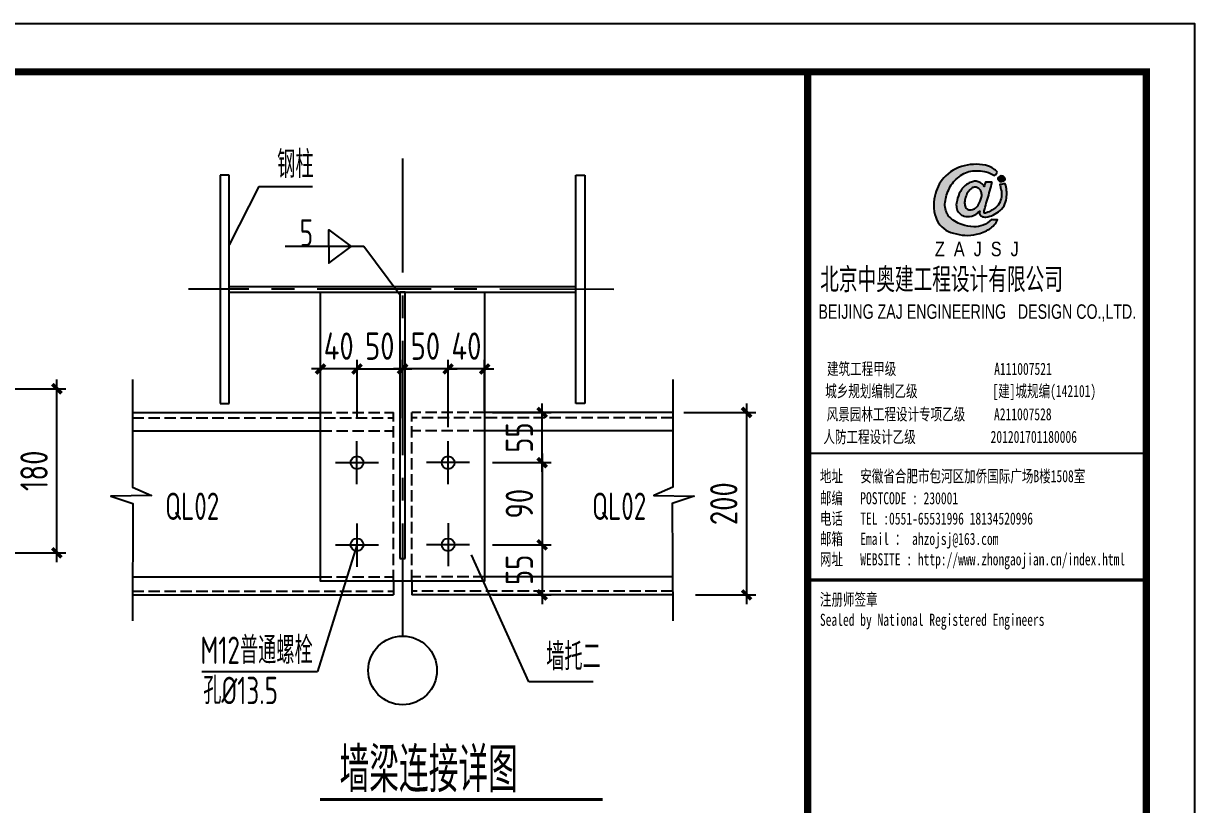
# Model space of a CAD drawing. Extents: x 177291 to 1288761, y 177638 to 322898.
# Drawn here: x 1079765 to 1105446, y 223835 to 240960 of the extents above; entities that cross this region are included whole.
import ezdxf
from ezdxf.enums import TextEntityAlignment as Align

# ---------------------------------------------------------------- set-up
doc = ezdxf.new("R2010")
doc.units = 0
doc.header["$LTSCALE"] = 1000
for name, pattern in [('CENTERX2', [4, 2.5, -0.5, 0.5, -0.5]), ('CONTINOUS', [0]), ('DASH', [0.35, 0.25, -0.1]), ('DASHED', [0.75, 0.5, -0.25])]:
    doc.linetypes.add(name, pattern=pattern)
for name, color, linetype in [('4', 4, 'CONTINOUS'), ('AXIS', 3, 'Continuous'), ('BEAM', 4, 'Continuous'), ('PUB_TEXT', 7, 'Continuous'), ('PUB_TITLE', 4, 'Continuous'), ('PZ', 202, 'Continuous'), ('图签', 3, 'Continuous'), ('文字', 7, 'Continuous'), ('板', 243, 'Continuous'), ('框线', 252, 'Continuous')]:
    doc.layers.add(name, color=color, linetype=linetype)
doc.styles.add('_gyy_title_Arial', font='arial.ttf', dxfattribs={"width": 0.7})
doc.styles.add('_gyy_title_ST', font='', dxfattribs={"width": 0.8})
doc.styles.add('HZ', font='txt.shx', dxfattribs={"width": 0.8, "bigfont": '000hztxt.shx'})
doc.styles.add('TSSD_Dimension', font='Tssdeng.shx', dxfattribs={"width": 0.8, "bigfont": 'hztxt.shx'})
doc.styles.add('标准字体', font='tssdeng.shx', dxfattribs={"width": 0.7, "bigfont": 'tssdchn.shx'})
doc.styles.get('_gyy_title_ST').set_extended_font_data('SimSun')
doc.dimstyles.new('TSSD_10_100', dxfattribs={"dimtxt": 300, "dimasz": 100, "dimexe": 100, "dimexo": 250, "dimgap": 100, "dimtad": 1, "dimdec": 0, "dimlfac": 0.1, "dimzin": 0, "dimdsep": 46, "dimtxsty": 'TSSD_Dimension', "dimblk": 'ARCHTICK', "dimblk1": 'ARCHTICK', "dimblk2": 'ARCHTICK', "dimcen": 0, "dimdle": 100, "dimclrt": 7, "dimadec": 0, "dimazin": 0, "dimtfac": 1, "dimtdec": 0, "dimtix": 1, "dimtmove": 2, "dimatfit": 3, "dimfxl": 1, "dimtolj": 1, "dimtzin": 0, "dimarcsym": 0})
doc.dimstyles.new('TSSD_20_200', dxfattribs={"dimtxt": 600, "dimasz": 200, "dimexe": 200, "dimexo": 500, "dimgap": 200, "dimtad": 1, "dimdec": 0, "dimlfac": 0.05, "dimzin": 0, "dimdsep": 46, "dimtxsty": 'TSSD_Dimension', "dimblk": 'ARCHTICK', "dimblk1": 'ARCHTICK', "dimblk2": 'ARCHTICK', "dimcen": 0, "dimdle": 200, "dimclrt": 7, "dimadec": 0, "dimazin": 0, "dimtfac": 1, "dimtdec": 0, "dimtix": 1, "dimtmove": 2, "dimatfit": 3, "dimfxl": 1, "dimtolj": 1, "dimtzin": 0, "dimarcsym": 0})

# ---------------------------------------------------------------- blocks, each defined once
blk = doc.blocks.new('dd')
at = {"layer": '图签'}
h = blk.add_hatch(color=5, dxfattribs=at)
h.set_gradient(color1=(0, 0, 255), color2=(36, 36, 255), one_color=1, tint=0.57)
h.paths.add_polyline_path([(452, 1270, -0.093206), (531, 1562, -0.136321), (716, 1807, -0.161039), (988, 1948, -0.108591), (1307, 1935, -0.049497), (1479, 1861, 0.062627), (1539, 1932, 0.094388), (1351, 2056, 0.136326), (854, 2062, 0.161722), (430, 1810, 0.133661), (243, 1435, 0.158414), (286, 937, 0.22517), (632, 669, 0.138663), (1107, 646, 0.074676), (1375, 753, 0.125344), (1543, 944, 0.006312), (1413, 948, -0.090385), (1244, 833, -0.096745), (1053, 797, -0.073845), (803, 850, -0.140868), (530, 1020, -0.160753)])
h = blk.add_hatch(color=5, dxfattribs=at)
h.set_gradient(color1=(0, 0, 255), color2=(36, 36, 255), one_color=1, tint=0.57)
h.paths.add_polyline_path([(1306, 1289, 0.011169), (1334, 1370, 0.005807), (1431, 1724, 0.01105), (1292, 1724, 0.016796), (1267, 1634, 0.125943), (1203, 1704, 0.083806), (1120, 1739, 0.082879), (1047, 1739, -0.008503), (952, 1710, 0.060057), (844, 1628, 0.086078), (774, 1532, 0.099424), (705, 1347, 0.12153), (690, 1225, 0.102644), (719, 1122, 0.056648), (797, 1042, 0.092914), (913, 1013, 0.194578), (1098, 1064, -0.002562), (1175, 1122, 0.064354), (1167, 1068, 0.172385), (1207, 1017, 0.105458), (1300, 1002, 0.086567), (1454, 1046, 0.047674), (1592, 1136, 0.166359), (1692, 1274, 0.096748), (1728, 1431, 0.03151), (1728, 1548, 0.041815), (1700, 1691, 0.007654), (1588, 1673, -0.009919), (1610, 1585, -0.068269), (1624, 1482, -0.105336), (1605, 1352, -0.14652), (1528, 1223, -0.070486), (1434, 1151, -0.077937), (1341, 1103, -0.127098), (1272, 1084, -0.114215), (1267, 1129, -0.007609)])
h.paths.add_polyline_path([(865, 1245, -0.099994), (863, 1328, -0.050974), (888, 1427, -0.120527), (938, 1529, -0.043888), (1002, 1595, -0.08446), (1063, 1619, -0.147309), (1127, 1607, -0.037474), (1177, 1572, -0.06931), (1209, 1507, -0.067662), (1213, 1431, -0.02676), (1211, 1413, 0.017209), (1183, 1329, -0.048815), (1120, 1223, -0.139096), (1046, 1163, -0.097991), (944, 1153, -0.085394), (909, 1169, -0.149141)], flags=16)
h = blk.add_hatch(color=1, dxfattribs=at)
h.set_gradient(color1=(255, 0, 0), color2=(255, 0, 0), tint=0.57)
h.paths.add_polyline_path([(1557, 1818, 0.386553), (1564, 1757, 0.170676), (1604, 1736, 0.082224), (1657, 1743, 0.087509), (1686, 1766, 0.264235), (1694, 1804, 0.244333), (1636, 1850, 0.30271)])
blk.add_lwpolyline([(1539, 1932, 0.094388), (1351, 2056, 0.136326), (854, 2062, 0.161722), (430, 1810, 0.133661), (243, 1435, 0.158414), (286, 937, 0.22517), (632, 669, 0.138663), (1107, 646, 0.074676), (1375, 753, 0.125344), (1543, 944, 0.006312), (1413, 948, -0.090385), (1244, 833, -0.096745), (1053, 797, -0.073845), (803, 850, -0.140868), (530, 1020, -0.160753), (452, 1270, -0.093206), (531, 1562, -0.136321), (716, 1807, -0.161039), (988, 1948, -0.108591), (1307, 1935, -0.049497), (1479, 1861, 0.062627)], format="xyb", close=True, dxfattribs=at)
for points in [[(1431, 1724, 0.011041), (1292, 1724, 0.016796), (1267, 1634, 0.125943), (1203, 1704, 0.083806), (1120, 1739, 0.082879), (1047, 1739, -0.008503), (952, 1710, 0.060057), (844, 1628, 0.086078), (774, 1532, 0.099424), (705, 1347, 0.12153), (690, 1225, 0.102644), (719, 1122, 0.056648), (797, 1042, 0.092914), (913, 1013, 0.194578), (1098, 1064, -0.002562), (1175, 1122, 0.064354), (1167, 1068, 0.172385), (1207, 1017, 0.105458), (1300, 1002, 0.086567), (1454, 1046, 0.047674), (1592, 1136, 0.166359), (1692, 1274, 0.096748), (1728, 1431, 0.03151), (1728, 1548, 0.041815), (1700, 1691, 0.007654), (1588, 1673, -0.009919), (1610, 1585, -0.068269), (1624, 1482, -0.105336), (1605, 1352, -0.14652), (1528, 1223, -0.070486), (1434, 1151, -0.077937), (1341, 1103, -0.127098), (1272, 1084, -0.114215), (1267, 1129, -0.007609), (1306, 1289, 0.011169), (1334, 1370, 0.005782), (1430, 1722, 0.069025)], [(1694, 1804, 0.243958), (1636, 1850, 0.303117), (1557, 1818, 0.386553), (1564, 1757, 0.170676), (1604, 1736, 0.082224), (1657, 1743, 0.087509), (1686, 1766, 0.264235), (1694, 1804, -7.823139)], [(1213, 1431, 0.067662), (1209, 1507, 0.06931), (1177, 1572, 0.037474), (1127, 1607, 0.147309), (1063, 1619, 0.08446), (1002, 1595, 0.043888), (938, 1529, 0.120527), (888, 1427, 0.050974), (863, 1328, 0.099994), (865, 1245, 0.149141), (909, 1169, 0.085394), (944, 1153, 0.097991), (1046, 1163, 0.139096), (1120, 1223, 0.048815), (1183, 1329, -0.017209), (1211, 1413, 0.02676), (1213, 1431, 0.441273)]]:
    blk.add_lwpolyline(points, format="xyb", dxfattribs=at)
at = {"insert": (246, 492), "char_height": 300, "width": 8000, "attachment_point": 1, "style": 'HZ'}
blk.add_mtext('{\\fArial|b0|i0|c0|p32;Z  A  J  S  J}', dxfattribs=at)
blk = doc.blocks.new('_ArchTick')
at = {"color": 0, "linetype": 'ByBlock', "const_width": 0.4}
blk.add_lwpolyline([(-0.5, -0.5), (0.5, 0.5)], dxfattribs=at)
blk = doc.blocks.new('*D737')
at = {"layer": 'AXIS', "color": 0, "linetype": 'ByBlock', "lineweight": -2, "transparency": 16777216}
for p, q in [((1076360, 232952), (1080698, 232952)), ((1080498, 229152), (1080498, 233152)), ((1076360, 229352), (1080698, 229352))]:
    blk.add_line(p, q, dxfattribs=at)
at = {"layer": 'Defpoints', "color": 0, "linetype": 'ByBlock', "transparency": 16777216}
for p in [(1075860, 232952), (1080498, 232952), (1075860, 229352)]:
    blk.add_point(p, dxfattribs=at)
at = {"layer": 'AXIS', "color": 0, "linetype": 'ByBlock', "lineweight": -2, "transparency": 16777216, "xscale": 200, "yscale": 200, "zscale": 200}
for p, rotation in [((1080498, 232952), 90), ((1080498, 229352), 270)]:
    blk.add_blockref('_ArchTick', p, dxfattribs=dict(at, rotation=rotation))
at = {"layer": 'AXIS', "color": 7, "linetype": 'ByBlock', "transparency": 16777216, "insert": (1079998, 231152), "char_height": 600, "attachment_point": 5, "rotation": 90, "style": 'TSSD_Dimension'}
blk.add_mtext('\\A1;180', dxfattribs=at)
blk = doc.blocks.new('*D724')
at = {"layer": 'AXIS', "color": 0, "linetype": 'ByBlock', "lineweight": -2, "transparency": 16777216}
for p, q in [((1089078, 232110), (1089078, 233585)), ((1089879, 232464), (1089879, 233585)), ((1089078, 233385), (1088878, 233385)), ((1089879, 233385), (1089078, 233385)), ((1089879, 233385), (1090079, 233385))]:
    blk.add_line(p, q, dxfattribs=at)
at = {"layer": 'Defpoints', "color": 0, "linetype": 'ByBlock', "transparency": 16777216}
for p in [(1089078, 233385), (1089879, 231964), (1089078, 231610)]:
    blk.add_point(p, dxfattribs=at)
at = {"layer": 'AXIS', "color": 0, "linetype": 'ByBlock', "lineweight": -2, "transparency": 16777216, "xscale": 200, "yscale": 200, "zscale": 200}
blk.add_blockref('_ArchTick', (1089078, 233385), dxfattribs=at)
at = {"layer": 'AXIS', "color": 0, "linetype": 'ByBlock', "lineweight": -2, "transparency": 16777216, "xscale": 200, "yscale": 200, "zscale": 200, "rotation": 180}
blk.add_blockref('_ArchTick', (1089879, 233385), dxfattribs=at)
at = {"layer": 'AXIS', "color": 7, "linetype": 'ByBlock', "transparency": 16777216, "insert": (1089479, 233885), "char_height": 600, "attachment_point": 5, "style": 'TSSD_Dimension'}
blk.add_mtext('\\A1;40', dxfattribs=at)
blk = doc.blocks.new('*D772')
at = {"layer": 'AXIS', "color": 0, "linetype": 'ByBlock', "lineweight": -2, "transparency": 16777216}
for p, q in [((1088079, 232303), (1088079, 233585)), ((1089078, 232303), (1089078, 233585)), ((1088079, 233385), (1087879, 233385)), ((1089078, 233385), (1088079, 233385)), ((1089078, 233385), (1089278, 233385))]:
    blk.add_line(p, q, dxfattribs=at)
at = {"layer": 'Defpoints', "color": 0, "linetype": 'ByBlock', "transparency": 16777216}
for p in [(1088079, 233385), (1088079, 231803), (1089078, 231803)]:
    blk.add_point(p, dxfattribs=at)
at = {"layer": 'AXIS', "color": 0, "linetype": 'ByBlock', "lineweight": -2, "transparency": 16777216, "xscale": 200, "yscale": 200, "zscale": 200}
blk.add_blockref('_ArchTick', (1088079, 233385), dxfattribs=at)
at = {"layer": 'AXIS', "color": 0, "linetype": 'ByBlock', "lineweight": -2, "transparency": 16777216, "xscale": 200, "yscale": 200, "zscale": 200, "rotation": 180}
blk.add_blockref('_ArchTick', (1089078, 233385), dxfattribs=at)
at = {"layer": 'AXIS', "color": 7, "linetype": 'ByBlock', "transparency": 16777216, "insert": (1088579, 233885), "char_height": 600, "attachment_point": 5, "style": 'TSSD_Dimension'}
blk.add_mtext('\\A1;50', dxfattribs=at)
blk = doc.blocks.new('*D773')
at = {"layer": 'AXIS', "color": 0, "linetype": 'ByBlock', "lineweight": -2, "transparency": 16777216}
for p, q in [((1087080, 232303), (1087080, 233585)), ((1088079, 232303), (1088079, 233585)), ((1087080, 233385), (1086880, 233385)), ((1087080, 233385), (1088079, 233385)), ((1088079, 233385), (1088279, 233385))]:
    blk.add_line(p, q, dxfattribs=at)
at = {"layer": 'Defpoints', "color": 0, "linetype": 'ByBlock', "transparency": 16777216}
for p in [(1088079, 233385), (1087080, 231803), (1088079, 231803)]:
    blk.add_point(p, dxfattribs=at)
at = {"layer": 'AXIS', "color": 0, "linetype": 'ByBlock', "lineweight": -2, "transparency": 16777216, "xscale": 200, "yscale": 200, "zscale": 200}
blk.add_blockref('_ArchTick', (1087080, 233385), dxfattribs=at)
at = {"layer": 'AXIS', "color": 0, "linetype": 'ByBlock', "lineweight": -2, "transparency": 16777216, "xscale": 200, "yscale": 200, "zscale": 200, "rotation": 180}
blk.add_blockref('_ArchTick', (1088079, 233385), dxfattribs=at)
at = {"layer": 'AXIS', "color": 7, "linetype": 'ByBlock', "transparency": 16777216, "insert": (1087579, 233885), "char_height": 600, "attachment_point": 5, "style": 'TSSD_Dimension'}
blk.add_mtext('\\A1;50', dxfattribs=at)
blk = doc.blocks.new('*D774')
at = {"layer": 'AXIS', "color": 0, "linetype": 'ByBlock', "lineweight": -2, "transparency": 16777216}
for p, q in [((1086279, 232303), (1086279, 233585)), ((1087080, 232303), (1087080, 233585)), ((1086279, 233385), (1086079, 233385)), ((1087080, 233385), (1086279, 233385)), ((1087080, 233385), (1087280, 233385))]:
    blk.add_line(p, q, dxfattribs=at)
at = {"layer": 'Defpoints', "color": 0, "linetype": 'ByBlock', "transparency": 16777216}
for p in [(1086279, 233385), (1086279, 231803), (1087080, 231803)]:
    blk.add_point(p, dxfattribs=at)
at = {"layer": 'AXIS', "color": 0, "linetype": 'ByBlock', "lineweight": -2, "transparency": 16777216, "xscale": 200, "yscale": 200, "zscale": 200}
blk.add_blockref('_ArchTick', (1086279, 233385), dxfattribs=at)
at = {"layer": 'AXIS', "color": 0, "linetype": 'ByBlock', "lineweight": -2, "transparency": 16777216, "xscale": 200, "yscale": 200, "zscale": 200, "rotation": 180}
blk.add_blockref('_ArchTick', (1087080, 233385), dxfattribs=at)
at = {"layer": 'AXIS', "color": 7, "linetype": 'ByBlock', "transparency": 16777216, "insert": (1086679, 233885), "char_height": 600, "attachment_point": 5, "style": 'TSSD_Dimension'}
blk.add_mtext('\\A1;40', dxfattribs=at)
blk = doc.blocks.new('*D725')
at = {"layer": 'AXIS', "color": 0, "linetype": 'ByBlock', "lineweight": -2, "transparency": 16777216}
for p, q in [((1091140, 229731), (1091140, 228231)), ((1090050, 229531), (1091340, 229531)), ((1090050, 228431), (1091340, 228431))]:
    blk.add_line(p, q, dxfattribs=at)
at = {"layer": 'Defpoints', "color": 0, "linetype": 'ByBlock', "transparency": 16777216}
for p in [(1089550, 229531), (1089550, 228431), (1091140, 228431)]:
    blk.add_point(p, dxfattribs=at)
at = {"layer": 'AXIS', "color": 0, "linetype": 'ByBlock', "lineweight": -2, "transparency": 16777216, "xscale": 200, "yscale": 200, "zscale": 200}
for p, rotation in [((1091140, 229531), 90), ((1091140, 228431), 270)]:
    blk.add_blockref('_ArchTick', p, dxfattribs=dict(at, rotation=rotation))
at = {"layer": 'AXIS', "color": 7, "linetype": 'ByBlock', "transparency": 16777216, "insert": (1090640, 228981), "char_height": 600, "attachment_point": 5, "rotation": 90, "style": 'TSSD_Dimension'}
blk.add_mtext('\\A1;55', dxfattribs=at)
blk = doc.blocks.new('*D775')
at = {"layer": 'AXIS', "color": 0, "linetype": 'ByBlock', "lineweight": -2, "transparency": 16777216}
for p, q in [((1091140, 231531), (1091140, 229331)), ((1090050, 231331), (1091340, 231331)), ((1090050, 229531), (1091340, 229531))]:
    blk.add_line(p, q, dxfattribs=at)
at = {"layer": 'Defpoints', "color": 0, "linetype": 'ByBlock', "transparency": 16777216}
for p in [(1089550, 231331), (1089550, 229531), (1091140, 229531)]:
    blk.add_point(p, dxfattribs=at)
at = {"layer": 'AXIS', "color": 0, "linetype": 'ByBlock', "lineweight": -2, "transparency": 16777216, "xscale": 200, "yscale": 200, "zscale": 200}
for p, rotation in [((1091140, 231331), 90), ((1091140, 229531), 270)]:
    blk.add_blockref('_ArchTick', p, dxfattribs=dict(at, rotation=rotation))
at = {"layer": 'AXIS', "color": 7, "linetype": 'ByBlock', "transparency": 16777216, "insert": (1090640, 230431), "char_height": 600, "attachment_point": 5, "rotation": 90, "style": 'TSSD_Dimension'}
blk.add_mtext('\\A1;90', dxfattribs=at)
blk = doc.blocks.new('*D776')
at = {"layer": 'AXIS', "color": 0, "linetype": 'ByBlock', "lineweight": -2, "transparency": 16777216}
for p, q in [((1090050, 232431), (1091340, 232431)), ((1091140, 231131), (1091140, 232631)), ((1090050, 231331), (1091340, 231331))]:
    blk.add_line(p, q, dxfattribs=at)
at = {"layer": 'Defpoints', "color": 0, "linetype": 'ByBlock', "transparency": 16777216}
for p in [(1089550, 232431), (1091140, 232431), (1089550, 231331)]:
    blk.add_point(p, dxfattribs=at)
at = {"layer": 'AXIS', "color": 0, "linetype": 'ByBlock', "lineweight": -2, "transparency": 16777216, "xscale": 200, "yscale": 200, "zscale": 200}
for p, rotation in [((1091140, 232431), 90), ((1091140, 231331), 270)]:
    blk.add_blockref('_ArchTick', p, dxfattribs=dict(at, rotation=rotation))
at = {"layer": 'AXIS', "color": 7, "linetype": 'ByBlock', "transparency": 16777216, "insert": (1090640, 231881), "char_height": 600, "attachment_point": 5, "rotation": 90, "style": 'TSSD_Dimension'}
blk.add_mtext('\\A1;55', dxfattribs=at)
blk = doc.blocks.new('*D726')
at = {"layer": 'AXIS', "color": 0, "linetype": 'ByBlock', "lineweight": -2, "transparency": 16777216}
for p, q in [((1094243, 232431), (1095823, 232431)), ((1095623, 232631), (1095623, 228231)), ((1094502, 228431), (1095823, 228431))]:
    blk.add_line(p, q, dxfattribs=at)
at = {"layer": 'Defpoints', "color": 0, "linetype": 'ByBlock', "transparency": 16777216}
for p in [(1093743, 232431), (1094002, 228431), (1095623, 228431)]:
    blk.add_point(p, dxfattribs=at)
at = {"layer": 'AXIS', "color": 0, "linetype": 'ByBlock', "lineweight": -2, "transparency": 16777216, "xscale": 200, "yscale": 200, "zscale": 200}
for p, rotation in [((1095623, 232431), 90), ((1095623, 228431), 270)]:
    blk.add_blockref('_ArchTick', p, dxfattribs=dict(at, rotation=rotation))
at = {"layer": 'AXIS', "color": 7, "linetype": 'ByBlock', "transparency": 16777216, "insert": (1095123, 230431), "char_height": 600, "attachment_point": 5, "rotation": 90, "style": 'TSSD_Dimension'}
blk.add_mtext('\\A1;200', dxfattribs=at)

msp = doc.modelspace()

# ---------------------------------------------------------------- linework, layer by layer
at = {"color": 8, "linetype": 'CENTERX2'}
for p, q in [((1088079.27, 237998.1), (1088079.27, 227529.53)), ((1092708.43, 235130.62), (1083385.29, 235130.78))]:
    msp.add_line(p, q, dxfattribs=at)
at = {"color": 3, "const_width": 64.9}
msp.add_lwpolyline([(1086270.23, 223944.14), (1092470.23, 223944.14)], dxfattribs=at)
at = {"layer": '4', "color": 8, "linetype": 'DASH'}
for p, q in [((1086279.27, 232430.62), (1087879.27, 232430.62)), ((1087879.27, 228730.62), (1087879.27, 232430.62)), ((1088279.27, 228730.62), (1088279.27, 232430.62)), ((1089879.27, 232430.62), (1088279.27, 232430.62)), ((1082156.34, 232316.79), (1087879.27, 232316.74)), ((1094002.2, 232316.79), (1088279.27, 232316.74)), ((1086279.27, 232030.62), (1087879.27, 232030.62)), ((1089879.27, 232030.62), (1088279.27, 232030.62)), ((1086279.27, 228830.62), (1087879.27, 228830.62)), ((1089879.27, 228830.62), (1088279.27, 228830.62)), ((1082156.34, 228510.62), (1087879.27, 228510.62)), ((1094002.2, 228510.62), (1088279.27, 228510.62))]:
    msp.add_line(p, q, dxfattribs=at)
at = {"layer": 'AXIS', "linetype": 'ByBlock'}
for p, q in [((1084925.51, 237384.01), (1084279.27, 236103.62)), ((1084925.51, 237384.01), (1086100.38, 237384.01)), ((1087079.64, 229521.95), (1086214.1, 226753.82)), ((1090851.19, 226527.16), (1089591.27, 229310.64)), ((1083675.15, 226753.82), (1086214.1, 226753.82)), ((1092261.84, 226527.16), (1090851.19, 226527.16))]:
    msp.add_line(p, q, dxfattribs=at)
at = {"layer": 'AXIS', "color": 2, "linetype": 'ByBlock'}
for p, q in [((1082156.34, 232430.62), (1086279.27, 232430.62)), ((1094002.2, 232430.62), (1089879.27, 232430.62)), ((1082156.34, 232030.62), (1086279.27, 232030.62)), ((1094002.2, 232030.62), (1089879.27, 232030.62)), ((1082156.34, 228830.62), (1086279.27, 228830.62)), ((1094002.2, 228830.62), (1089879.27, 228830.62)), ((1087879.27, 228730.62), (1087879.27, 228430.62)), ((1088279.27, 228730.62), (1088279.27, 228430.62)), ((1082156.34, 228430.62), (1087879.27, 228430.62)), ((1094002.2, 228430.62), (1088279.27, 228430.62))]:
    msp.add_line(p, q, dxfattribs=at)
at = {"layer": 'AXIS'}
for points in [[(1086462.84, 236068.62), (1086462.84, 236436.25), (1086948.49, 236068.62), (1086462.84, 236068.62)], [(1086462.84, 236068.62), (1086462.84, 235700.98), (1086948.49, 236068.62), (1086462.84, 236068.62)]]:
    msp.add_lwpolyline(points, close=True, dxfattribs=at)
at = {"layer": 'AXIS', "color": 2, "linetype": 'ByBlock'}
for points in [[(1082156.34, 233157.21), (1082156.34, 230796.88), (1082571.33, 230612), (1081684.01, 230595.32), (1082167.33, 230435.36), (1082156.34, 227861.48)], [(1094002.2, 233157.21), (1094002.2, 230796.88), (1093587.22, 230612), (1094474.53, 230595.32), (1093991.22, 230435.36), (1094002.2, 227861.48)]]:
    msp.add_lwpolyline(points, dxfattribs=at)
at = {"layer": 'AXIS', "linetype": 'ByBlock'}
msp.add_circle((1088079.27, 226776.53), 753, dxfattribs=at)
at = {"layer": 'BEAM', "linetype": 'ByBlock'}
for p, q in [((1084279.27, 237630.62), (1084079.27, 237630.62)), ((1084079.27, 237630.62), (1084079.27, 232630.62)), ((1084279.27, 232630.62), (1084279.27, 237630.62)), ((1091879.27, 232630.62), (1091879.27, 237630.62)), ((1091879.27, 237630.62), (1092079.27, 237630.62)), ((1092079.27, 237630.62), (1092079.27, 232630.62)), ((1084279.27, 235190.62), (1091879.27, 235190.62)), ((1084279.27, 235070.62), (1091879.27, 235070.62)), ((1084079.27, 232630.62), (1084279.27, 232630.62)), ((1092079.27, 232630.62), (1091879.27, 232630.62))]:
    msp.add_line(p, q, dxfattribs=at)
at = {"layer": 'PUB_TITLE'}
msp.add_line((1096961.34, 231540.17), (1104385.61, 231540.17), dxfattribs=at)
msp.add_lwpolyline([(993975.61, 240960.27), (1105446.22, 240960.27), (1105446.22, 177959.98), (993975.61, 177959.98)], close=True, dxfattribs=at)
at = {"layer": 'PUB_TITLE', "const_width": 159.09}
for points in [[(996627.14, 179020.59), (996627.14, 239899.66), (1104385.61, 239899.66), (1104385.61, 179020.59)], [(1096961.34, 239899.66), (1104385.61, 239899.66), (1104385.61, 179020.59), (1096961.34, 179020.59)]]:
    msp.add_lwpolyline(points, close=True, dxfattribs=at)
at = {"layer": 'PUB_TITLE', "const_width": 74.24}
msp.add_lwpolyline([(1096961.34, 228760.92), (1104385.61, 228760.92)], dxfattribs=at)
at = {"layer": 'PZ'}
for centre in [(1087079.64, 231330.55), (1089078.16, 231330.62), (1087079.64, 229530.55), (1089078.16, 229530.62)]:
    msp.add_circle(centre, 140, dxfattribs=at)
at = {"layer": '板', "ltscale": 0.5}
for p, q in [((1088019.27, 235070.62), (1088019.27, 229230.62)), ((1088139.27, 229230.62), (1088139.27, 235070.62)), ((1088019.27, 229230.62), (1088139.27, 229230.62))]:
    msp.add_line(p, q, dxfattribs=at)
at = {"layer": '板', "linetype": 'DASHED', "ltscale": 0.5}
msp.add_line((1088139.27, 235070.62), (1088019.27, 235070.62), dxfattribs=at)
at = {"layer": '板', "ltscale": 0.5}
msp.add_lwpolyline([(1086279.27, 235070.62), (1089879.27, 235070.62), (1089879.27, 228730.62), (1086279.27, 228730.62)], close=True, dxfattribs=at)
at = {"layer": '框线'}
for p, q in [((1087079.64, 230858.41), (1087079.64, 231802.68)), ((1089078.16, 230858.48), (1089078.16, 231802.75)), ((1086607.5, 231330.55), (1087551.77, 231330.55)), ((1089550.29, 231330.62), (1088606.02, 231330.62)), ((1087079.64, 229994.09), (1087079.64, 229049.82)), ((1089078.16, 230002.75), (1089078.16, 229058.48)), ((1086607.5, 229530.55), (1087551.77, 229530.55)), ((1089550.29, 229530.62), (1088606.02, 229530.62))]:
    msp.add_line(p, q, dxfattribs=at)

# ---------------------------------------------------------------- block references
at = {"layer": '图签', "xscale": 1.060610879957576, "yscale": 1.060610879957576, "zscale": 1.060610879957576}
msp.add_blockref('dd', (1099491.53, 235652.58), dxfattribs=at)

# ---------------------------------------------------------------- texts
at = {"color": 1, "insert": (1097237.49, 235606.86), "char_height": 538.6524, "width": 7045.2659, "attachment_point": 1, "style": 'HZ'}
msp.add_mtext('北京中奥建工程设计有限公司', dxfattribs=at)
at = {"layer": 'PUB_TEXT', "style": '标准字体', "width": 0.7}
for s, height, p in [('5', 600, (1085824.8, 236068.62)), ('QL02', 600, (1082872.99, 230074.95)), ('QL02', 600, (1092235.57, 230074.95)), ('孔%%c13.5', 600, (1083708.22, 226036.16)), ('墙梁连接详图', 980, (1086696.1, 224106.61))]:
    msp.add_text(s, height=height, dxfattribs=at).set_placement(p)
at = {"layer": 'PUB_TITLE', "width": 0.7}
for s, height, style, p in [('BEIJING ZAJ ENGINEERING   DESIGN CO.,LTD.', 318.1829, '_gyy_title_Arial', (1100682.17, 234483.94)), ('建筑工程甲级                 A111007521             ', 265.1525, '_gyy_title_ST', (1100671.51, 233255.19)), ('城乡规划编制乙级             [建]城规编(142101)', 265.1525, '_gyy_title_ST', (1100317.44, 232768.72)), ('风景园林工程设计专项乙级     A211007528           ', 265.1525, '_gyy_title_ST', (1100539.52, 232260.08)), ('人防工程设计乙级             201201701180006', 265.1525, '_gyy_title_ST', (1100087.35, 231763.85))]:
    msp.add_text(s, height=height, dxfattribs=dict(at, style=style)).set_placement(p, align=Align.CENTER)
at = {"layer": 'PUB_TITLE', "style": '_gyy_title_ST', "width": 0.7}
for s, height, p in [('地址   安徽省合肥市包河区加侨国际广场B楼1508室', 265.1525, (1097229.71, 230902.42)), ('邮编   POSTCODE : 230001', 265.1525, (1097229.71, 230418.1)), ('电话   TEL :0551-65531996 18134520996', 265.1525, (1097229.71, 229972.64)), ('邮箱   Email ： ahzojsj@163.com', 265.1525, (1097229.71, 229527.18)), ('网址   WEBSITE : http://www.zhongaojian.cn/index.html', 265.1525, (1097229.71, 229079.11)), ('注册师签章', 265.152, (1097229.71, 228198.8)), ('Sealed by National Registered Engineers', 265.1525, (1097231.15, 227753.34))]:
    msp.add_text(s, height=height, dxfattribs=at).set_placement(p)
at = {"layer": '文字', "style": '标准字体', "width": 0.7}
for s, p in [('钢柱', (1085329.6, 237570.59)), ('M12普通螺栓', (1083647.79, 226917.82)), ('墙托二', (1091229.29, 226777.45))]:
    msp.add_text(s, height=600, dxfattribs=at).set_placement(p)

# ---------------------------------------------------------------- dimensions: what is measured, and where the dimension line sits
at = {"layer": 'AXIS', "linetype": 'ByBlock'}
for base, p1, p2, angle, picture, middle in [((1086279.27, 233384.82), (1087079.64, 231802.68), (1086279.27, 231802.68), 180, '*D774', (1086679.46, 233884.82)), ((1088079.27, 233384.82), (1087079.64, 231802.68), (1088079.27, 231802.75), 180, '*D773', (1087579.46, 233884.82)), ((1088079.27, 233384.82), (1089078.16, 231802.75), (1088079.27, 231802.75), 180, '*D772', (1088578.72, 233884.82)), ((1089078.16, 233384.82), (1089879.27, 231964.19), (1089078.16, 231609.75), 180, '*D724', (1089478.72, 233884.82)), ((1080497.94, 232952.02), (1075859.57, 229352.02), (1075859.57, 232952.02), 90, '*D737', (1079997.94, 231152.02)), ((1091140.15, 232430.62), (1089550.29, 231330.62), (1089550.29, 232430.62), 90, '*D776', (1090640.15, 231880.62)), ((1095623.47, 228430.62), (1093742.65, 232430.62), (1094002.2, 228430.62), 90, '*D726', (1095123.47, 230430.62)), ((1091140.14, 229530.62), (1089550.29, 231330.62), (1089550.29, 229530.62), 90, '*D775', (1090640.14, 230430.62)), ((1091140.14, 228430.62), (1089550.29, 229530.62), (1089550.29, 228430.62), 90, '*D725', (1090640.14, 228980.62))]:
    dim = msp.add_linear_dim(base=base, p1=p1, p2=p2, angle=angle, dimstyle='TSSD_20_200', dxfattribs=at)
    dim.commit()
    dim.dimension.update_dxf_attribs({"geometry": picture, "text_midpoint": middle})

# ---------------------------------------------------------------- leaders
at = {"layer": 'AXIS'}
msp.add_leader([(1088019.27, 235011.14), (1087233.27, 236068.62), (1085503.93, 236068.62)], dimstyle='TSSD_10_100', dxfattribs=at)

doc.saveas('drawing.dxf')
